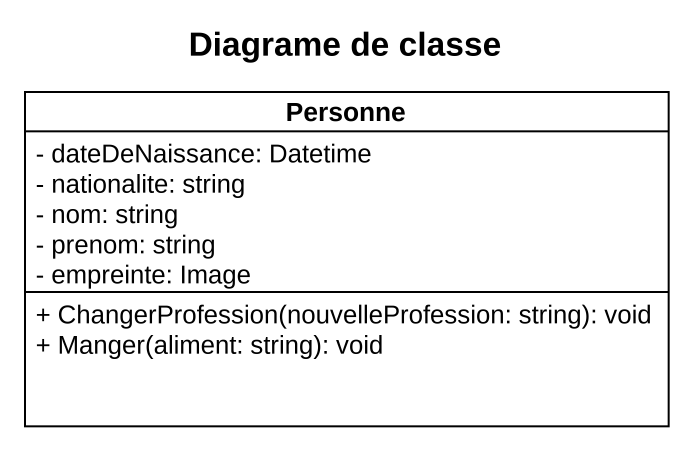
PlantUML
@startuml
title Diagrame de classe
hide circle
hide empty members
skinparam classAttributeIconSize 0
class Personne {
  - dateDeNaissance: Datetime
  - nationalite: string
  - nom: string
  - prenom: string
  - empreinte: Image
  + ChangerProfession(nouvelleProfession: string): void
  + Manger(aliment: string): void
}
@enduml
